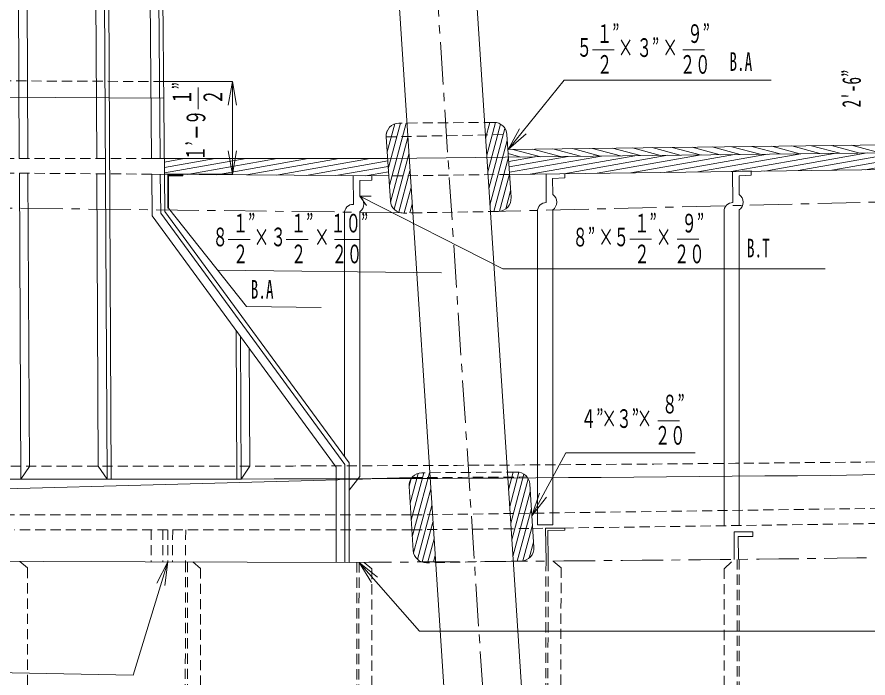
# Model space of a CAD drawing. Units: millimetres, scale not verified. Extents: x -28536 to 28536, y -20184 to 20184.
# Drawn here: x -5192 to -176, y 3186 to 7082 of the extents above; entities that cross this region are included whole.
import ezdxf
from ezdxf.enums import TextEntityAlignment as Align

# ---------------------------------------------------------------- set-up
doc = ezdxf.new("R2010")
doc.units = ezdxf.units.MM
doc.header["$LTSCALE"] = 50
doc.linetypes.add('CHAIN1', pattern=[8, 5, -1, 1, -1])
doc.linetypes.add('DASHED1', pattern=[1.8, 1.2, -0.6])
for name, color, linetype, lineweight in [('0-0_0', 3, 'Continuous', 18), ('0-1_芯', 4, 'CHAIN1', 18), ('0-2_寸法', 2, 'Continuous', 18)]:
    doc.layers.add(name, color=color, linetype=linetype, lineweight=lineweight)
doc.styles.add('ＭＳ ゴシック', font='')
doc.styles.get('ＭＳ ゴシック').set_extended_font_data('MS Gothic')

msp = doc.modelspace()

# ---------------------------------------------------------------- linework, layer by layer
at = {"layer": '0-0_0'}
for p, q in [((-3174.6, 10745.49), (-2580.74, 1669.98)), ((-2715.08, 10724.95), (-2122.55, 1669.86)), ((-4347.91, 6247.45), (-4367.28, 8312.81)), ((-4319.58, 5935), (-4341.88, 8312.81)), ((-5178.49, 6247.45), (-5188.97, 8230.11)), ((-4661.28, 4357.57), (-4681.83, 8230.65)), ((-4635.88, 4357.58), (-4656.43, 8230.67)), ((-5127.62, 6247.45), (-5137.88, 8198.82)), ((-4722.05, 6247.45), (-4732.37, 8201.93)), ((-4398.71, 6247.45), (-4417.04, 8201.93)), ((-3010.08, 6286.27), (-2965.74, 6451.76)), ((-3003.63, 6187.68), (-2931.64, 6456.36)), ((-2997.18, 6089.09), (-2898.7, 6456.61)), ((-2429.86, 6366.24), (-2404.64, 6460.39)), ((-2423.41, 6267.64), (-2371.84, 6460.12)), ((-2416.96, 6169.05), (-2341.64, 6450.14)), ((-2410.51, 6070.46), (-2315.56, 6424.82)), ((-3015.89, 6375.12), (-2991.18, 5997.47)), ((-3015.61, 6388.3), (-3009.57, 6410.87)), ((-2990.52, 5991.26), (-2888.43, 6372.25)), ((-2304.1, 6389.35), (-2279.75, 6017.18)), ((-2404.06, 5971.86), (-2301.77, 6353.62)), ((177.06, 6331.46), (-2298.35, 6301.44)), ((-743.05, 6320.3), (-576.74, 6275.74)), ((-625.69, 6321.73), (-459.17, 6277.11)), ((-508.33, 6323.15), (-341.61, 6278.48)), ((-390.96, 6324.57), (-224.04, 6279.85)), ((-273.6, 6326), (-106.47, 6281.21)), ((177.11, 6284.52), (-3007.54, 6247.45)), ((-2969.08, 5948.61), (-2881.98, 6273.65)), ((-2296.72, 6276.43), (-2222.66, 6256.58)), ((-2268.74, 6301.8), (-2105.09, 6257.95)), ((-2151.38, 6303.23), (-1987.53, 6259.32)), ((-2034.02, 6304.65), (-1869.96, 6260.69)), ((-1916.66, 6306.07), (-1752.4, 6262.06)), ((-1799.3, 6307.49), (-1634.83, 6263.43)), ((-1681.94, 6308.92), (-1517.26, 6264.79)), ((-1574.41, 6163.49), (-963.32, 6271.24)), ((-1564.57, 6310.34), (-1399.7, 6266.16)), ((-1447.21, 6311.76), (-1282.13, 6267.53)), ((-1376.91, 6166.07), (-767.56, 6273.52)), ((-1329.85, 6313.19), (-1164.57, 6268.9)), ((-1212.49, 6314.61), (-1047, 6270.27)), ((-1179.42, 6168.66), (-571.79, 6275.8)), ((-1095.13, 6316.03), (-929.44, 6271.64)), ((-981.93, 6171.24), (-376.03, 6278.08)), ((-977.77, 6317.46), (-811.87, 6273)), ((-860.41, 6318.88), (-694.3, 6274.37)), ((-784.44, 6173.82), (-180.27, 6280.36)), ((-586.94, 6176.41), (15.49, 6282.63)), ((-389.45, 6178.99), (177.12, 6278.89)), ((-3007.54, 6247.45), (-4398.71, 6247.45)), ((-4322.32, 6227.04), (-4206.55, 6247.45)), ((-4322.02, 6194.85), (-4023.71, 6247.45)), ((-4321.72, 6162.66), (-3840.87, 6247.45)), ((-4188.83, 6153.85), (-3658.03, 6247.45)), ((-4013.55, 6152.52), (-3475.19, 6247.45)), ((-3838.27, 6151.19), (-3292.35, 6247.45)), ((-3662.99, 6149.85), (-3109.51, 6247.45)), ((-3487.72, 6148.52), (-3006.62, 6233.35)), ((-2380.88, 5935.7), (-2295.31, 6255.02)), ((-2293.68, 6230.1), (-2137.9, 6257.57)), ((-2291.6, 6198.23), (-1942.14, 6259.85)), ((-2289.51, 6166.36), (-1746.37, 6262.13)), ((-2166.88, 6155.74), (-1550.61, 6264.41)), ((-1969.39, 6158.32), (-1354.85, 6266.68)), ((-1771.9, 6160.91), (-1159.08, 6268.96)), ((-191.96, 6181.57), (177.16, 6246.66)), ((-3312.44, 6147.19), (-3004.53, 6201.48)), ((-3137.16, 6145.85), (-3002.45, 6169.61)), ((-2940.99, 5930.76), (-2875.53, 6175.06)), ((177.22, 6186.4), (-2288.71, 6154.15)), ((-972.67, 5988.22), (-974.85, 6171.34)), ((-5168.49, 4357.71), (-5178.03, 6161.38)), ((-5118.08, 4433.62), (-5127.16, 6160.99)), ((-4712.48, 4434.29), (-4721.58, 6157.91)), ((-3000.82, 6144.82), (-4397.85, 6155.44)), ((-4395.55, 5909.75), (-4397.85, 6155.44)), ((-4344.9, 5926.59), (-4347.05, 6155.06)), ((-4303.2, 6150.69), (-4303.2, 5954.86)), ((-3209.23, 5977.68), (-3210.98, 6146.42)), ((-2347.79, 5936.51), (-2288.86, 6156.43)), ((-2072.03, 5988.22), (-2073.77, 6156.96)), ((-2908.91, 5927.8), (-2869.08, 6076.46)), ((-2311.19, 5950.41), (-2282.41, 6057.83)), ((-2876.15, 5927.41), (-2862.63, 5977.87)), ((-4344.9, 5926.59), (-3258.95, 4445.03)), ((-4319.58, 5935), (-3233.55, 4453.34)), ((-4303.2, 5954.86), (-4298.03, 5954.86)), ((-3261.06, 5924.09), (-3261.06, 4490.87)), ((-3171.35, 5934.25), (-3171.35, 4374.15)), ((-2123.73, 5934.63), (-2123.73, 4089.63)), ((-2034.02, 5944.88), (-2034.02, 4089.63)), ((-1024.38, 5940.33), (-1024.38, 4085.27)), ((-934.66, 5944.88), (-934.67, 4086.53)), ((-3895.84, 4358.53), (-3900.47, 5234.32)), ((-3870.44, 4358.58), (-3874.88, 5199.41)), ((-3820.03, 4434.49), (-3823.68, 5129.55)), ((-5168.49, 4357.71), (-5118.08, 4433.62)), ((-4661.28, 4357.57), (-4712.48, 4434.29)), ((-3870.44, 4358.58), (-3820.03, 4434.49)), ((-3258.95, 4445.03), (-3258.95, 3867.88)), ((-3233.55, 4453.34), (-3233.55, 3867.81)), ((-3171.35, 4374.15), (-3233.55, 4293.32)), ((-2874.6, 4215.79), (-2827.32, 4392.22)), ((-2868.14, 4117.19), (-2793.53, 4395.65)), ((-2861.69, 4018.6), (-2760.59, 4395.91)), ((-2300.83, 4394.35), (-2299.47, 4399.43)), ((-2294.38, 4295.75), (-2266.53, 4399.69)), ((-2287.93, 4197.16), (-2233.85, 4398.98)), ((-2281.48, 4098.56), (-2204, 4387.69)), ((-2881.05, 4314.38), (-2868.37, 4361.7)), ((-2881.05, 4314.39), (-2856.34, 3936.74)), ((-2275.02, 3999.97), (-2178.48, 4360.28)), ((-2169.26, 4328.62), (-2144.9, 3956.45)), ((-2854.3, 3923.53), (-2752.95, 4301.76)), ((-2268.57, 3901.37), (-2166.28, 4283.13)), ((-2831.64, 3885.41), (-2746.5, 4203.16)), ((-2242.8, 3874.88), (-2159.83, 4184.53)), ((-2802.87, 3870.1), (-2740.05, 4104.57)), ((-2209.6, 3876.12), (-2153.38, 4085.94)), ((-2034.02, 4089.63), (-2123.73, 4089.63)), ((-2769.95, 3870.29), (-2733.6, 4005.97)), ((-2172.24, 3892.86), (-2146.93, 3987.34)), ((-2737.03, 3870.49), (-2727.14, 3907.38))]:
    msp.add_line(p, q, dxfattribs=at)
at = {"layer": '0-0_0', "color": 1, "linetype": 'DASHED1'}
for p, q in [((-4326.76, 6700.99), (-11695.17, 6737.35)), ((-2380.73, 6460.57), (-2940.44, 6456.29)), ((-3015.89, 6375.12), (-2304.1, 6389.35)), ((-4398.71, 6247.45), (-6556.72, 6247.45)), ((-4397.85, 6155.44), (-6556.31, 6171.87)), ((-2288.71, 6154.15), (-3001.99, 6144.82)), ((-2354.46, 5936.01), (-2913.82, 5926.26)), ((-2245.88, 4399.84), (-2805.59, 4395.56)), ((4125.73, 4245.31), (-2866.12, 4147.44)), ((-2864.37, 4059.51), (-5207.38, 4059.51)), ((-4400.67, 4059.51), (-4401.97, 3870.62)), ((-4331.3, 4059.51), (-4332.6, 3870.14)), ((-4302.01, 4059.51), (-4303.32, 3869.94)), ((-4273.91, 4059.51), (-4275.21, 3870.14)), ((-4197.36, 4059.51), (-4198.65, 3870.62)), ((-5129.13, 3834.63), (-5175.51, 3873.85)), ((-4198.65, 3870.62), (-4202.46, 1749.16)), ((-4185.95, 3870.6), (-4189.76, 1749.14)), ((-4109.83, 3831.66), (-4156.2, 3870.88)), ((-3188.33, 3867.79), (-3192.14, 1746.34)), ((-3175.63, 3867.77), (-3179.44, 1746.31)), ((-3099.51, 3828.84), (-3145.88, 3868.06)), ((-2219.61, 3875.28), (-2778.97, 3865.53)), ((-2073.75, 3875.06), (-2077.54, 1838.3)), ((-2061.05, 3875.03), (-2064.84, 1838.28)), ((-1984.92, 3836.17), (-2031.3, 3875.39)), ((-1024.38, 3829.84), (-964.52, 3885.2)), ((-947.37, 3885.51), (-947.38, 1745.78)), ((-934.67, 3885.51), (-934.68, 1745.78)), ((-5129.13, 3834.7), (-5132.77, 1807.74)), ((-4109.83, 3831.73), (-4113.46, 1804.76)), ((-3099.51, 3828.91), (-3103.14, 1801.94)), ((-1984.92, 3836.17), (-1988.64, 1838.3)), ((-1024.38, 3829.84), (-1024.39, 1745.78))]:
    msp.add_line(p, q, dxfattribs=at)
at = {"layer": '0-0_0'}
for points in [[(-4325.85, 6603.34), (-11695.17, 6648.45), (-11695.17, 8248.64)], [(-934.21, 6035.57), (-935.73, 6146.25), (-864.08, 6149.67), (-864.78, 6175.06), (-974.85, 6171.34)], [(-4303.2, 6150.69), (-4213.46, 6150.69), (-4213.46, 6145.2), (-4298.03, 6145.2), (-4298.03, 5954.86)], [(-3170.77, 6025.03), (-3171.84, 6119.04), (-3100.18, 6121), (-3100.9, 6145.58)], [(-2033.57, 6035.57), (-2034.63, 6129.59), (-1962.98, 6133.01), (-1963.68, 6158.4)], [(-4395.55, 5909.75), (-3309.75, 4428.4), (-3309.75, 3868.03)], [(-2073.75, 3875.06), (-2076.52, 4068.57), (-1963.33, 4070.19)], [(-2061.05, 3875.24), (-2063.64, 4056.05), (-1963.15, 4057.49), (-1963.33, 4070.19)], [(-964.52, 3885.2), (-964.52, 4047.12), (-854.57, 4047.12), (-854.57, 4020.74), (-940.82, 4020.74), (-939.38, 3885.46)], [(-3233.55, 3867.81), (-7444.32, 3880.08), (-12157.68, 3912.5)]]:
    msp.add_lwpolyline(points, dxfattribs=at)
at = {"layer": '0-0_0', "color": 1, "linetype": 'DASHED1'}
for points in [[(-2866.12, 4147.44), (-5209.12, 4147.44), (-12157.5, 4187.96)], [(-2864.37, 4059.51), (-2152.17, 4067.49), (4127.48, 4157.38)]]:
    msp.add_lwpolyline(points, dxfattribs=at)
at = {"layer": '0-0_0'}
for centre, radius, start, end in [((-2939.86, 6380.09), 76.2, 90.43849, 183.74388), ((-2380.14, 6384.38), 76.2, 3.74388, 90.43849), ((-3203.52, 5979.84), 55.8, 305.20909, 54.06346), ((-2066.31, 5990.39), 55.8, 305.36065, 54.06346), ((-966.96, 5990.39), 55.8, 305.36069, 54.06346), ((-3210.19, 5926.75), 50.94, 88.92028, 182.98927), ((-2915.15, 6002.45), 76.2, 183.74388, 270.99903), ((-2355.79, 6012.2), 76.2, 270.99903, 3.74388), ((-2073.06, 5937.48), 50.75, 88.82781, 183.21502), ((-973.71, 5937.48), 50.75, 88.82781, 183.21501), ((-4801.84, 425346.65), 420989.1, 268.9988, 270.67794), ((-15637.38, 425428.38), 421254.77, 270.47311, 271.73757), ((-2805.01, 4319.36), 76.2, 90.43849, 183.74388), ((-2245.3, 4323.65), 76.2, 3.74388, 90.43849), ((-2780.3, 3941.72), 76.2, 183.74388, 270.99903), ((-2220.94, 3951.47), 76.2, 270.99903, 3.74388)]:
    msp.add_arc(centre, radius, start, end, dxfattribs=at)
at = {"layer": '0-0_0', "color": 1, "linetype": 'DASHED1'}
for centre, start, end in [((-4801.84, 425422.85), 268.9988, 270.68113), ((-4801.54, 425351.95), 270.26366, 270.35603)]:
    msp.add_arc(centre, 420989.1, start, end, dxfattribs=at)
at = {"layer": '0-1_芯'}
for p, q in [((-2957.31, 10925.73), (-2343.95, 1552.36)), ((-13970.36, 6060.01), (-2859.31, 5927.21)), ((177.44, 5998.58), (-2401.66, 5935.19))]:
    msp.add_line(p, q, dxfattribs=at)
msp.add_arc((-5109.17, 396659.89), 392796.56, 270.27359, 272.42179, dxfattribs=at)
at = {"layer": '0-2_寸法'}
for p, q in [((-1800.34, 6888.45), (-1672.1, 6888.45)), ((-1267.16, 6888.45), (-1138.92, 6888.45)), ((-4326.76, 6700.99), (-3922, 6700.99)), ((-3922, 6700.99), (-3946.31, 6563.12)), ((-3922, 6700.99), (-3922, 6154.86)), ((-3922, 6700.99), (-3897.69, 6563.12)), ((-2296.53, 6299.98), (-1967.16, 6710.4)), ((-1967.16, 6710.4), (-746.72, 6710.4)), ((-4123.83, 6538.14), (-4123.83, 6666.38)), ((-2296.53, 6299.98), (-2229.2, 6422.73)), ((-2296.53, 6299.98), (-2191.28, 6392.29)), ((-3922, 6154.86), (-3946.31, 6292.74)), ((-3922, 6154.86), (-3897.69, 6292.74)), ((-4321.64, 6154.86), (-3922, 6154.86)), ((-3170.77, 6025.03), (-3131.17, 5970.79)), ((-4298.03, 5954.86), (-3840.05, 5375.34)), ((-3946.7, 5771.39), (-3818.46, 5771.39)), ((-3604.56, 5771.39), (-3476.32, 5771.39)), ((-3319.77, 5771.39), (-3170.43, 5771.39)), ((-1580.38, 5771.59), (-1452.14, 5771.59)), ((-1301.37, 5771.59), (-1173.13, 5771.59)), ((-2690.26, 5573.67), (-4008.73, 5588.78)), ((-428.11, 5597.13), (-2328.45, 5597.13)), ((-3399.35, 5370.29), (-3840.05, 5375.34)), ((-1414.16, 4702.29), (-1285.92, 4702.29)), ((-2157.08, 4142.53), (-1957.42, 4512.62)), ((-1957.42, 4512.62), (-1194.31, 4512.62)), ((-2157.08, 4142.53), (-2113.01, 4275.42)), ((-2157.08, 4142.53), (-2070.22, 4252.33)), ((-4303.32, 3869.94), (-4366.91, 3745.22)), ((-4303.32, 3869.94), (-4320.42, 3730.99)), ((-3175.63, 3867.77), (-3102.82, 3748.19)), ((-2819.18, 3462.56), (15747.04, 3462.56))]:
    msp.add_line(p, q, dxfattribs=at)
for points in [[(-2328.45, 5597.13), (-3170.77, 6025.03), (-3103.62, 6025.03)], [(-11102.26, 3905.24), (-10829.3, 3325.55), (-4507.34, 3203.24), (-4303.32, 3869.94)], [(-2819.18, 3462.56), (-3175.63, 3867.77), (-3066.32, 3780.31)]]:
    msp.add_lwpolyline(points, dxfattribs=at)

# ---------------------------------------------------------------- texts
at = {"layer": '0-2_寸法', "style": 'ＭＳ ゴシック', "width": 0.6}
for s, p in [('１”', (-1773.76, 6895.92)), ('９”', (-1240.58, 6895.92)), ('５', (-1892.88, 6814.49)), ('×', (-1649.17, 6813.04)), ('３”', (-1539.34, 6813.24)), ('×', (-1386.96, 6813.24)), ('B.A', (-992.79, 6731.29)), ('２', (-1772.95, 6714.11)), ('２０', (-1284.75, 6714.11)), ('１”', (-3920.12, 5778.86)), ('１”', (-3577.98, 5778.86)), ('１０”', (-3344.56, 5778.86)), ('１”', (-1553.81, 5779.06)), ('９”', (-1274.79, 5779.06)), ('８', (-4039.24, 5697.44)), ('×', (-3795.53, 5695.99)), ('３', (-3697.1, 5697.44)), ('×', (-3439.57, 5696.19)), ('８”', (-1917.19, 5696.39)), ('×', (-1764.8, 5696.39)), ('５', (-1674.62, 5697.55)), ('×', (-1425.15, 5696.19)), ('B.T', (-889.62, 5631.95)), ('２', (-3919.31, 5597.06)), ('２', (-3577.17, 5597.06)), ('２０', (-3337.37, 5597.06)), ('２', (-1553, 5597.26)), ('２０', (-1318.97, 5597.26)), ('B.A', (-3814.49, 5388.66)), ('８”', (-1389.31, 4712.3)), ('４”', (-1868.05, 4627.09)), ('３”', (-1658.81, 4627.09)), ('×', (-1746.59, 4627.09)), ('×', (-1537.94, 4626.89)), ('２０', (-1431.75, 4527.96))]:
    msp.add_text(s, height=110, dxfattribs=at).set_placement(p, align=Align.BOTTOM_LEFT)
for s, p in [("2'-6”", (-185.11, 6548.6)), ('１”', (-4131.3, 6564.72)), ('２', (-3949.5, 6565.53)), ('９', (-4048.75, 6444.95)), ('－', (-4043.44, 6358.02)), ('１’', (-4051.89, 6233.48))]:
    msp.add_text(s, height=110, rotation=90, dxfattribs=at).set_placement(p, align=Align.BOTTOM_LEFT)

doc.saveas('drawing.dxf')
